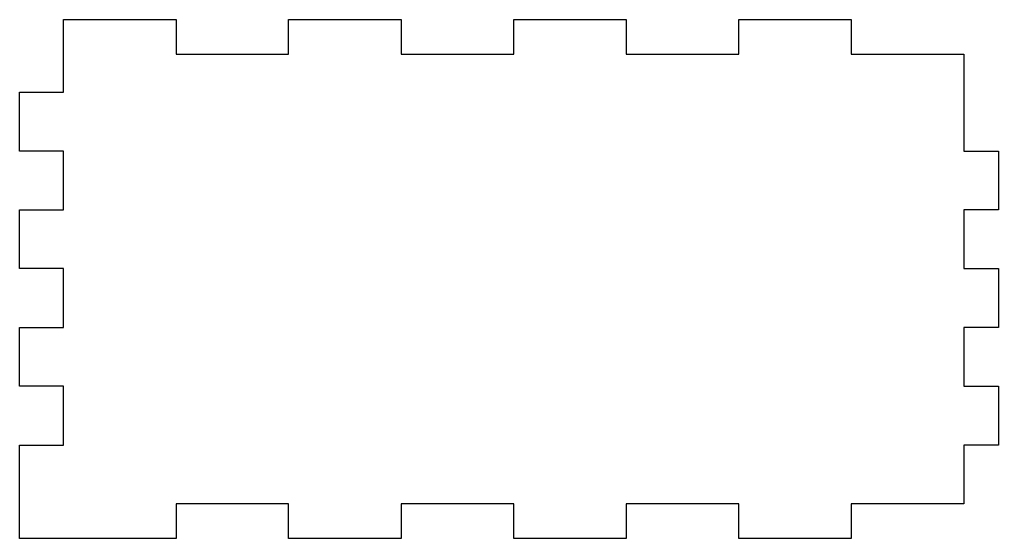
# Model space of a CAD drawing. Header units: millimetres. Extents: x -72 to 70, y -23 to 52.
import ezdxf

# ---------------------------------------------------------------- set-up
doc = ezdxf.new("R2010")
doc.units = ezdxf.units.MM
doc.layers.get('0').update_dxf_attribs({"linetype": 'CONTINUOUS'})

msp = doc.modelspace()

# ---------------------------------------------------------------- linework, layer by layer
msp.add_lwpolyline([(69.82, 16.35), (69.82, 7.85), (64.82, 7.85), (64.82, -0.65), (69.82, -0.65), (69.82, -9.15), (64.82, -9.15), (64.82, -17.65), (48.57, -17.65), (48.57, -22.65), (32.32, -22.65), (32.32, -17.65), (16.07, -17.65), (16.07, -22.65), (-0.18, -22.65), (-0.18, -17.65), (-16.43, -17.65), (-16.43, -22.65), (-32.68, -22.65), (-32.68, -17.65), (-48.93, -17.65), (-48.93, -22.65), (-71.53, -22.65), (-71.53, -9.15), (-65.18, -9.15), (-65.18, -0.65), (-71.53, -0.65), (-71.53, 7.85), (-65.18, 7.85), (-65.18, 16.35), (-71.53, 16.35), (-71.53, 24.85), (-65.18, 24.85), (-65.18, 33.35), (-71.53, 33.35), (-71.53, 41.85), (-65.18, 41.85), (-65.18, 52.35), (-48.93, 52.35), (-48.93, 47.35), (-32.68, 47.35), (-32.68, 52.35), (-16.43, 52.35), (-16.43, 47.35), (-0.18, 47.35), (-0.18, 52.35), (16.07, 52.35), (16.07, 47.35), (32.32, 47.35), (32.32, 52.35), (48.57, 52.35), (48.57, 47.35), (64.82, 47.35), (64.82, 33.35), (69.82, 33.35), (69.82, 24.85), (64.82, 24.85), (64.82, 16.35)], close=True)

doc.saveas('drawing.dxf')
